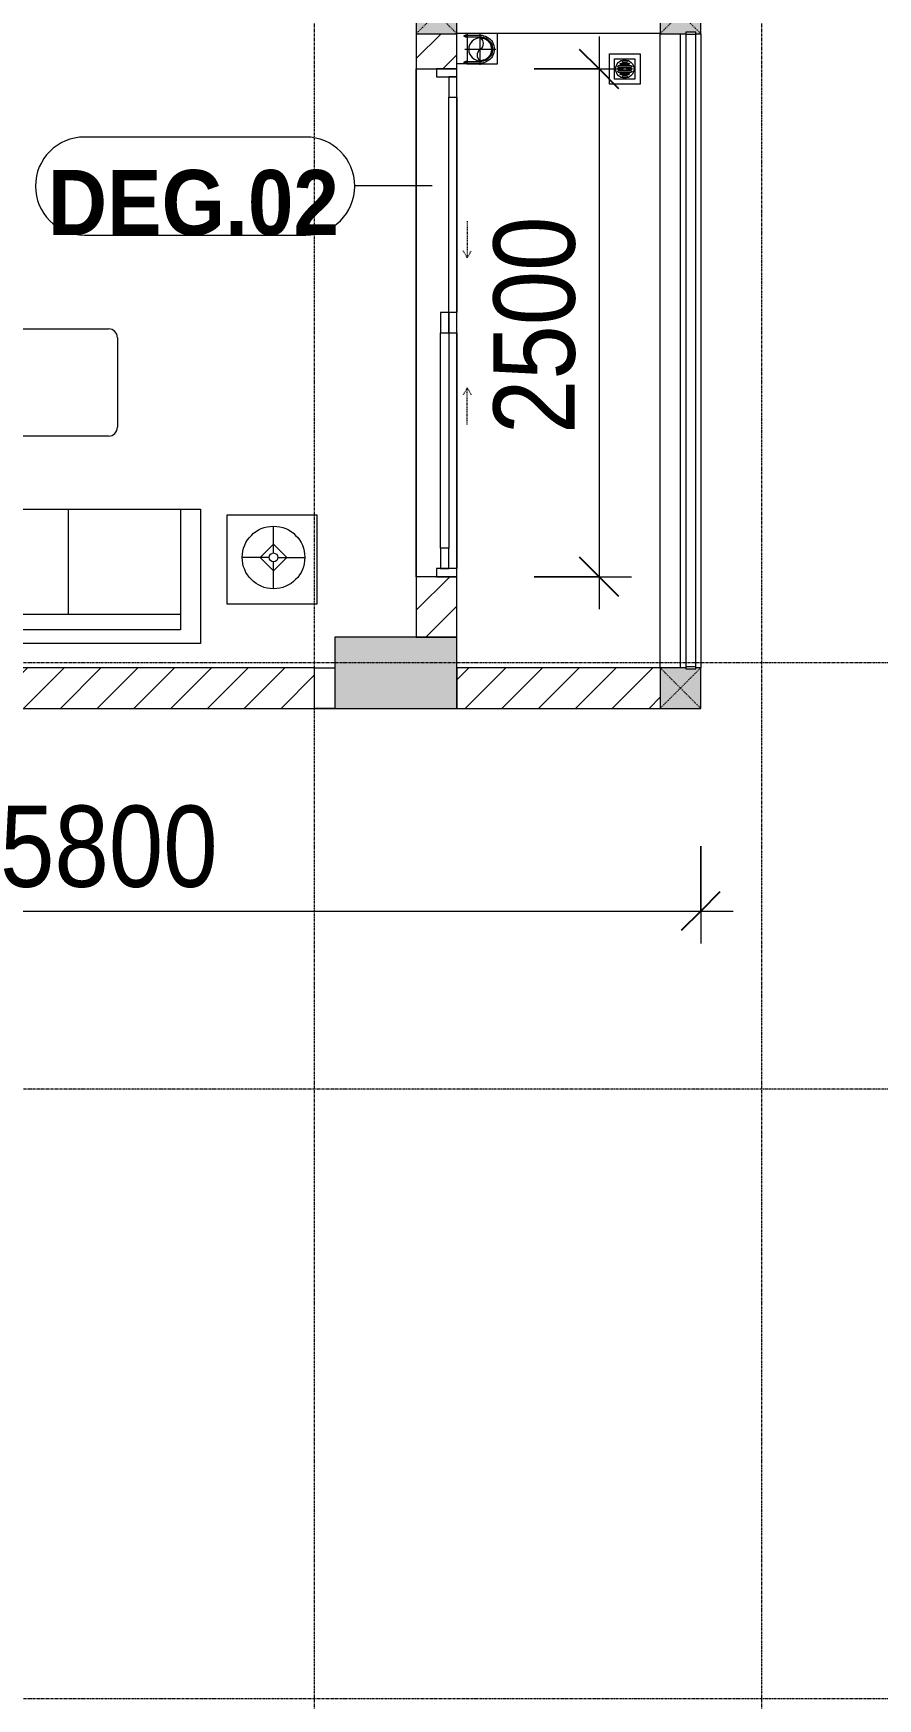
# Model space of a CAD drawing. Header units: millimetres. Extents: x 1591 to 239055, y -15958 to 83255.
# Drawn here: x 147248 to 151403, y 48437 to 56635 of the extents above; entities that cross this region are included whole.
import ezdxf

# ---------------------------------------------------------------- set-up
doc = ezdxf.new("R2010")
doc.units = ezdxf.units.MM
for name, pattern in [('Dash', [6, 3, -3]), ('Grid Line', [22.225, 12.7, -3.175, 3.175, -3.175]), ('IMPORT-CENTER _2_', [40.64, 25.4, -5.08, 5.08, -5.08])]:
    doc.linetypes.add(name, pattern=pattern)
for name, color, linetype, lineweight in [('0-1', 250, 'Continuous', 5), ('A-ANNO-DIMS', 211, 'Continuous', 9), ('A-ANNO-DIMS-160', 211, 'Continuous', 9), ('A-DOOR', 31, 'Continuous', 9), ('A-DOOR-FRAM', 31, 'Continuous', 9), ('A-DOOR-HDLN', 31, 'Dash', 9), ('A-DOOR-IDEN', 31, 'Continuous', 9), ('A-FLOR-1', 7, 'Continuous', 9), ('A-FLOR-2', 9, 'Continuous', 9), ('A-FLOR-HRAL', 11, 'Continuous', 9), ('A-WALL', 113, 'Continuous', 9), ('A-WALL-3', 113, 'Continuous', 18), ('A-WALL-PATT-2', 111, 'Continuous', 9), ('G-IMPT', 8, 'Continuous', 9), ('G-IMPT-2', 8, 'IMPORT-CENTER _2_', 9), ('I-FURN', 30, 'Continuous', 9), ('I-FURN-1', 254, 'Continuous', 9), ('M-EQPM', 50, 'Continuous', 9), ('S-COLS', 52, 'Continuous', 9), ('S-COLS-1', 52, 'Continuous', 5), ('S-COLS-2', 250, 'Continuous', 18), ('S-COLS-5', 52, 'Continuous', 18), ('S-COLS-HDLN', 52, 'Dash', 9), ('S-GRID-1', 1, 'Grid Line', 9)]:
    doc.layers.add(name, color=color, linetype=linetype, lineweight=lineweight)
doc.styles.add('Arial_B_5', font='arialbd_0.ttf', dxfattribs={"width": 0.9, "height": 320})
doc.styles.add('UTM Avo', font='UTM Avo.ttf', dxfattribs={"width": 0.9, "height": 400})
doc.dimstyles.new('1_Dim_chi_tiet_2_5', dxfattribs={"dimscale": 304.8, "dimtxt": 399.720379, "dimasz": 0.629921, "dimexe": 0.524934, "dimexo": 0.0625, "dimgap": 0.052493, "dimtad": 1, "dimdec": 0, "dimrnd": 5, "dimzin": 0, "dimdsep": 46, "dimtxsty": 'UTM Avo', "dimblk1": 'OBLIQUE', "dimblk2": 'OBLIQUE', "dimsah": 1, "dimcen": 0.09, "dimdle": 0.524934, "dimazin": 0, "dimtfac": 1, "dimtdec": 4, "dimtix": 1, "dimtmove": 0, "dimatfit": 3, "dimfxl": 1.049869, "dimfxlon": 1, "dimtvp": 1, "dimtolj": 1, "dimtzin": 0, "dimarcsym": 2})
doc.dimstyles.new('1_Dim_chi_tiet_2_5_1', dxfattribs={"dimscale": 304.8, "dimtxt": 399.720379, "dimasz": 0.629921, "dimexe": 0.524934, "dimexo": 0.0625, "dimgap": 0.052493, "dimtad": 1, "dimdec": 0, "dimrnd": 5, "dimzin": 0, "dimdsep": 46, "dimtxsty": 'UTM Avo', "dimblk1": 'OBLIQUE', "dimblk2": 'OBLIQUE', "dimsah": 1, "dimcen": 0.09, "dimdle": 0.524934, "dimazin": 0, "dimtfac": 1, "dimtdec": 4, "dimtix": 1, "dimtmove": 0, "dimatfit": 3, "dimfxl": 1.049869, "dimfxlon": 1, "dimtvp": 1, "dimtolj": 1, "dimtzin": 0, "dimarcsym": 2})
pattern_1 = [(45, (95879.7, 0), (-90.50967, 90.50967), [])]

# ---------------------------------------------------------------- blocks, each defined once
blk = doc.blocks.new('NCV_TKTC_KET CAU_rvt-1-TKCS_MB TẦNG 6-8')
at = {"layer": 'S-COLS-1'}
blk.add_hatch(color=256, dxfattribs=at).paths.add_polyline_path([(53452.6, 53311.9), (53452.6, 53661.9), (52852.6, 53661.9), (52852.6, 53311.9)])
at = {"layer": 'A-FLOR-1'}
for p, q in [((53452.6, 53511.9), (53452.6, 56635.3)), ((52752.6, 53311.9), (52852.6, 53311.9))]:
    blk.add_line(p, q, dxfattribs=at)
at = {"layer": 'S-COLS-2'}
for p, q in [((53452.6, 53661.9), (52852.6, 53661.9)), ((52852.6, 53661.9), (52852.6, 53311.9)), ((53452.6, 53311.9), (53452.6, 53661.9)), ((52852.6, 53311.9), (53452.6, 53311.9))]:
    blk.add_line(p, q, dxfattribs=at)
blk = doc.blocks.new('LOBBY_SOFA_1 - LOBBY_SOFA_1-901197-TKCS_MB TẦNG 6-8')
at = {"layer": 'I-FURN'}
for p, q in [((-2172.3, 1064.5), (-2172.3, 1504.5)), ((-2128.3, 1548.5), (-1160.3, 1548.5)), ((-1116.3, 1504.5), (-1116.3, 1064.5)), ((-1160.3, 1020.5), (-2128.3, 1020.5)), ((-2556, 660), (-708, 660)), ((-2556, 0), (-2556, 660)), ((-2457, 66), (-2457, 660)), ((-1907, 143), (-1907, 660)), ((-1357, 143), (-1357, 660)), ((-807, 660), (-807, 66)), ((-708, 660), (-708, 0)), ((-2688.2, 633.5), (-3128.2, 633.5)), ((-3128.2, 633.5), (-3128.2, 193.5)), ((-2915.4, 445), (-2915.4, 577)), ((-2688.2, 193.5), (-2688.2, 633.5)), ((-575.9, 633.5), (-135.9, 633.5)), ((-575.9, 193.5), (-575.9, 633.5)), ((-348.6, 445), (-348.6, 577)), ((-135.9, 633.5), (-135.9, 193.5)), ((-2937.4, 423), (-3069.4, 423)), ((-2981.4, 423), (-2915.4, 489)), ((-2915.4, 357), (-2981.4, 423)), ((-2915.4, 489), (-2849.4, 423)), ((-2849.4, 423), (-2915.4, 357)), ((-2893.4, 423), (-2761.4, 423)), ((-370.6, 423), (-502.6, 423)), ((-348.6, 489), (-414.6, 423)), ((-414.6, 423), (-348.6, 357)), ((-282.6, 423), (-348.6, 489)), ((-348.6, 357), (-282.6, 423)), ((-326.6, 423), (-194.6, 423)), ((-2915.4, 269), (-2915.4, 401)), ((-348.6, 269), (-348.6, 401)), ((-3128.2, 193.5), (-2688.2, 193.5)), ((-135.9, 193.5), (-575.9, 193.5)), ((-807, 143), (-2457, 143)), ((-708, 0), (-2556, 0)), ((-807, 66), (-2457, 66))]:
    blk.add_line(p, q, dxfattribs=at)
for centre, radius in [((-2915.4, 423), 154), ((-348.6, 423), 154), ((-2915.4, 423), 22), ((-348.6, 423), 22)]:
    blk.add_circle(centre, radius, dxfattribs=at)
for centre, start, end in [((-2128.3, 1504.5), 90, 180), ((-1160.3, 1504.5), 0, 90), ((-2128.3, 1064.5), 180, 270), ((-1160.3, 1064.5), 270, 0)]:
    blk.add_arc(centre, 44, start, end, dxfattribs=at)
at = {"layer": 'I-FURN-1'}
for p, q in [((-2172.3, 1064.5), (-2172.3, 1504.5)), ((-2128.3, 1548.5), (-1160.3, 1548.5)), ((-1116.3, 1504.5), (-1116.3, 1064.5)), ((-1160.3, 1020.5), (-2128.3, 1020.5)), ((-2556, 660), (-708, 660)), ((-2556, 0), (-2556, 660)), ((-708, 660), (-708, 0)), ((-3128.2, 633.5), (-2688.2, 633.5)), ((-3128.2, 193.5), (-3128.2, 633.5)), ((-2688.2, 633.5), (-2688.2, 193.5)), ((-575.9, 633.5), (-135.9, 633.5)), ((-575.9, 193.5), (-575.9, 633.5)), ((-135.9, 633.5), (-135.9, 193.5)), ((-2688.2, 193.5), (-3128.2, 193.5)), ((-135.9, 193.5), (-575.9, 193.5)), ((-708, 0), (-2556, 0))]:
    blk.add_line(p, q, dxfattribs=at)
for centre, start, end in [((-2128.3, 1504.5), 90, 180), ((-1160.3, 1504.5), 0, 90), ((-2128.3, 1064.5), 180, 270), ((-1160.3, 1064.5), 270, 0)]:
    blk.add_arc(centre, 44, start, end, dxfattribs=at)
blk = doc.blocks.new('NCV_TKTC_TANG 6 - 8_rvt-2-TKCS_MB TẦNG 6-8')
at = {"layer": 'A-FLOR-2'}
for p, q in [((54452.6, 53511.9), (54452.6, 56633.3)), ((53252.5, 56460.3), (53252.5, 53960.3)), ((53252.6, 53960.3), (53252.6, 56460.3)), ((53452.5, 54000.3), (53452.5, 55160.5)), ((53452.6, 55160.3), (53452.6, 54000.3)), ((52752.6, 53511.9), (52852.6, 53511.9))]:
    blk.add_line(p, q, dxfattribs=at)
at = {"layer": 'I-FURN-1'}
blk.add_blockref('LOBBY_SOFA_1 - LOBBY_SOFA_1-901197-TKCS_MB TẦNG 6-8', (52899.1, 53632), dxfattribs=at)
blk = doc.blocks.new('G1_SOF - BO TRU - 200x200-V14-TKCS_MB TẦNG 6-8')
at = {"layer": 'S-COLS'}
blk.add_hatch(color=256, dxfattribs=at).paths.add_polyline_path([(76, -100), (100, -100), (100, 100), (76, 100), (76, 95), (26, 95), (26, 100), (-100, 100), (-100, -100), (26, -100)])
at = {"layer": 'S-COLS-5'}
for p, q in [((26, 100), (-100, 100)), ((-100, 100), (-100, -100)), ((100, 100), (76, 100)), ((100, -100), (100, 100)), ((-100, -100), (100, -100))]:
    blk.add_line(p, q, dxfattribs=at)
at = {"layer": 'S-COLS-HDLN'}
for p, q in [((100, 100), (-100, -100)), ((-100, 100), (100, -100))]:
    blk.add_line(p, q, dxfattribs=at)
blk = doc.blocks.new('G1_SOF - BO TRU - 200x200-V15-TKCS_MB TẦNG 6-8')
at = {"layer": 'S-COLS'}
blk.add_hatch(color=256, dxfattribs=at).paths.add_polyline_path([(100, -100), (100, 100), (-100, 100), (-100, -100), (26, -100), (26, -92.9), (76, -92.9), (76, -100)])
at = {"layer": 'S-COLS-5'}
for p, q in [((100, 100), (-100, 100)), ((-100, 100), (-100, -100)), ((100, -100), (100, 100)), ((-100, -100), (26, -100)), ((76, -100), (100, -100))]:
    blk.add_line(p, q, dxfattribs=at)
at = {"layer": 'S-COLS-HDLN'}
for p, q in [((100, 100), (-100, -100)), ((-100, 100), (100, -100))]:
    blk.add_line(p, q, dxfattribs=at)
blk = doc.blocks.new('G1_SOF - BO TRU - 200x200-3056268-TKCS_MB TẦNG 6-8')
at = {"layer": 'S-COLS'}
blk.add_hatch(color=256, dxfattribs=at).paths.add_polyline_path([(100, -100), (100, 100), (-100, 100), (-100, -100)])
at = {"layer": 'S-COLS-5'}
for p, q in [((100, 100), (-100, 100)), ((-100, 100), (-100, -100)), ((100, -100), (100, 100)), ((-100, -100), (100, -100))]:
    blk.add_line(p, q, dxfattribs=at)
at = {"layer": 'S-COLS-HDLN'}
for p, q in [((100, 100), (-100, -100)), ((-100, 100), (100, -100))]:
    blk.add_line(p, q, dxfattribs=at)
blk = doc.blocks.new('TKTC_XREF_251221_MB TANG 2-7 - TKTC_XREF_260130_MB TANG 2-5_dwg_$cc-4746805-TKCS_MB TẦNG 6-8')
at = {"layer": 'G-IMPT-2'}
for p, q in [((-0.673, 0), (0.673, 0)), ((0, -0.673), (0, 0.673))]:
    blk.add_line(p, q, dxfattribs=at)
at = {"layer": 'M-EQPM'}
blk.add_circle((0, 0), 0.5, dxfattribs=at)
for centre, radius, start, end in [((0, 0), 0.5, 90, 270), ((0.188, 0.25), 0.313, 126.8699, 233.1301), ((-0.188, -0.25), 0.313, 306.8699, 53.1301)]:
    blk.add_arc(centre, radius, start, end, dxfattribs=at)
blk = doc.blocks.new('TKTC_XREF_251221_MB TANG 2-7 - TKTC_XREF_260130_MB TANG 2-5_dwg_CUM U_DN100-4746799-TKCS_MB TẦNG 6-8')
at = {"layer": 'G-IMPT'}
blk.add_hatch(color=256, dxfattribs=at).paths.add_polyline_path([(0, 61), (15.8, 58.9), (30.5, 52.8), (43.1, 43.1), (52.8, 30.5), (58.9, 15.8), (61, 0), (58.9, -15.8), (52.8, -30.5), (43.1, -43.1), (30.5, -52.8), (15.8, -58.9), (0, -61), (0, -57), (14.8, -55.1), (28.5, -49.4), (40.3, -40.3), (49.4, -28.5), (55.1, -14.8), (57, 0), (55.1, 14.8), (49.4, 28.5), (40.3, 40.3), (28.5, 49.4), (14.8, 55.1), (0, 57)])
for p, q in [((-79.1, 66.6), (-79.1, 63.4)), ((-76.6, 66.6), (-76.6, 63.4)), ((-74.6, 66.6), (-74.6, 63.4)), ((-72.7, 69.3), (-72.7, 60.7)), ((-66.9, 67.9), (-71.7, 67.9)), ((-66.9, 62.1), (-71.7, 62.1)), ((-65, 69), (0, 69)), ((-79.1, -63.4), (-79.1, -66.6)), ((-76.6, -63.4), (-76.6, -66.6)), ((-74.6, -63.4), (-74.6, -66.6)), ((-72.7, -60.7), (-72.7, -69.3)), ((-66.9, -62.1), (-71.7, -62.1)), ((-66.9, -67.9), (-71.7, -67.9)), ((-65, -69), (0, -69))]:
    blk.add_line(p, q, dxfattribs=at)
at = {"layer": 'G-IMPT', "flags": 128}
for points in [[(-72.7, 67.6), (-78.1, 67.6), (-78.1, 62.4), (-72.7, 62.4)], [(-71.7, 59.2), (-66.9, 59.2), (-66.9, 70.8), (-71.7, 70.8)], [(-66.9, 70.8), (-66.9, 72.7), (-65, 72.7), (-65, 57.3), (-66.9, 57.3), (-66.9, 59.2)], [(-65, 61), (0, 61), (0, 57)], [(-72.7, -62.4), (-78.1, -62.4), (-78.1, -67.6), (-72.7, -67.6)], [(-71.7, -70.8), (-66.9, -70.8), (-66.9, -59.2), (-71.7, -59.2)], [(-66.9, -59.2), (-66.9, -57.3), (-65, -57.3), (-65, -72.7), (-66.9, -72.7), (-66.9, -70.8)], [(-65, -61), (0, -61), (0, -57)]]:
    blk.add_lwpolyline(points, dxfattribs=at)
at = {"layer": 'G-IMPT'}
for centre, radius, start, end in [((-78.1, 66.6), 0.96, 90, 180), ((-78.1, 63.4), 0.96, 180, 270), ((-71.1, 69.3), 1.56, 112.61986, 247.38014), ((-67.9, 65), 4.8, 143.1301, 216.8699), ((-71.1, 60.7), 1.56, 112.61986, 247.38014), ((0, 0), 69, 270, 90), ((0, 0), 61, 270, 90), ((0, 0), 57, 270, 90), ((-78.1, -63.4), 0.96, 90, 180), ((-78.1, -66.6), 0.96, 180, 270), ((-71.1, -60.7), 1.56, 112.61986, 247.38014), ((-67.9, -65), 4.8, 143.1301, 216.8699), ((-71.1, -69.3), 1.56, 112.61986, 247.38014)]:
    blk.add_arc(centre, radius, start, end, dxfattribs=at)
blk = doc.blocks.new('TKTC_XREF_251221_MB TANG 2-7 - TKTC_XREF_260130_MB TANG 2-5_dwg_THU NUOC - THU NUOC-444531-TKCS_MB TẦNG 1-4746810-TKCS_MB TẦNG 6-8')
at = {"layer": 'G-IMPT'}
for p, q in [((-23.3, 10.8), (40.9, 10.8)), ((40.9, 4.8), (-23.3, 4.8)), ((-11, 23.3), (28.5, 23.3)), ((28.5, 17.3), (-11, 17.3)), ((-1.1, 35.6), (18.5, 35.6)), ((18.5, 29.6), (-1.1, 29.6)), ((-23.3, -13.6), (40.9, -13.6)), ((40.9, -19.6), (-23.3, -19.6)), ((-11, -26.1), (28.5, -26.1)), ((28.5, -32.1), (-11, -32.1)), ((-1.1, -38.5), (18.5, -38.5)), ((18.5, -44.5), (-1.1, -44.5))]:
    blk.add_line(p, q, dxfattribs=at)
at = {"layer": 'G-IMPT', "flags": 128}
for points in [[(83.7, -79.4), (83.7, 70.6), (-66.3, 70.6), (-66.3, -79.4)], [(58.7, -54.4), (58.7, 45.6), (-41.3, 45.6), (-41.3, -54.4)]]:
    blk.add_lwpolyline(points, close=True, dxfattribs=at)
for points in [[(-23.3, -1.2), (0.7, -1.2), (0.7, -7.2), (-23.3, -7.2)], [(40.9, -7.2), (16.7, -7.2), (16.7, -1.2), (40.9, -1.2)]]:
    blk.add_lwpolyline(points, dxfattribs=at)
at = {"layer": 'G-IMPT'}
for centre, radius, start, end in [((8.7, -4.4), 45, 360, 180), ((8.7, -4.4), 45, 360, 180), ((-23.3, 7.8), 3, 90, 270), ((-11, 20.3), 3, 90, 270), ((-1.1, 32.6), 3, 90, 270), ((18.5, 32.6), 3, 270, 90), ((28.5, 20.3), 3, 270, 90), ((40.9, 7.8), 3, 270, 90), ((8.7, -4.4), 45, 180, 360), ((8.7, -4.4), 45, 180, 360), ((-23.3, -4.2), 3, 90, 270), ((-23.3, -16.6), 3, 90, 270), ((-11, -29.1), 3, 90, 270), ((-1.1, -41.5), 3, 90, 270), ((18.5, -41.5), 3, 270, 90), ((28.5, -29.1), 3, 270, 90), ((40.9, -4.2), 3, 270, 90), ((40.9, -16.6), 3, 270, 90)]:
    blk.add_arc(centre, radius, start, end, dxfattribs=at)
blk = doc.blocks.new('TKTC_XREF_251221_MB TANG 2-7 - TKTC_XREF_251221_MB TANG 2-7-2039446-TKCS_MB TẦNG 6-8')
at = {"layer": 'M-EQPM'}
for p, q in [((19800.3, 39247.9), (19800.3, 39398.4)), ((19800.3, 39398.4), (19850.1, 39398)), ((19850.1, 39398), (19850.1, 39247.6)), ((19850.2, 39398.2), (19850.2, 39247.8)), ((19999.9, 39398.2), (19850.2, 39398.2)), ((19999.9, 39247.8), (19999.9, 39398.2)), ((19850.1, 39247.6), (19800.3, 39247.9)), ((19850.2, 39247.8), (19999.9, 39247.8)), ((19100.1, 36076.6), (19200, 36076.6))]:
    blk.add_line(p, q, dxfattribs=at)
at = {"extrusion": (0, 0, -1)}
for name, p, xscale, yscale, zscale, rotation in [('TKTC_XREF_251221_MB TANG 2-7 - TKTC_XREF_260130_MB TANG 2-5_dwg_CUM U_DN100-4746799-TKCS_MB TẦNG 6-8', (-19915.1, 39320.3), 0.9975000000000006, 0.9975000000000006, -0.9975000000000006, 180.000991338195), ('TKTC_XREF_251221_MB TANG 2-7 - TKTC_XREF_260130_MB TANG 2-5_dwg_$cc-4746805-TKCS_MB TẦNG 6-8', (-19915.1, 39319.4), 113.7150000000073, 113.7150000000073, -113.7150000000073, 359.9990086636432)]:
    blk.add_blockref(name, p, dxfattribs=dict(at, xscale=xscale, yscale=yscale, zscale=zscale, rotation=rotation))
at = {"extrusion": (0, 0, -1), "zscale": -1}
blk.add_blockref('TKTC_XREF_251221_MB TANG 2-7 - TKTC_XREF_260130_MB TANG 2-5_dwg_THU NUOC - THU NUOC-444531-TKCS_MB TẦNG 1-4746810-TKCS_MB TẦNG 6-8', (-20634.8, 39227.2), dxfattribs=at)
blk = doc.blocks.new('DEG_02-DEG_03 - DEG_02-2500x2400mm-CỬA ĐI 02 CÁNH TRƯỢT-625766-TKCS_MB TẦNG 6-8')
at = {"layer": 'A-DOOR'}
for p, q in [((-1110, 100), (-1210, 100)), ((-1210, 100), (-1210, 60)), ((-1110, 60), (-1110, 100)), ((-1110, 100), (-50, 100)), ((50, 100), (-50, 100)), ((-50, 100), (-50, 60)), ((50, 60), (50, 100)), ((-1210, 60), (-1110, 60)), ((-50, 60), (-1110, 60)), ((50, 60), (-50, 60)), ((-50, 60), (-50, 20)), ((-50, 60), (50, 60)), ((-50, 20), (50, 20)), ((50, 20), (50, 60)), ((50, 60), (1110, 60)), ((1110, 20), (50, 20)), ((1210, 60), (1110, 60)), ((1110, 60), (1110, 20)), ((1110, 20), (1210, 20)), ((1210, 20), (1210, 60))]:
    blk.add_line(p, q, dxfattribs=at)
at = {"layer": 'A-DOOR-FRAM'}
for p, q in [((-1210, 100), (-1250, 100)), ((-1250, 100), (-1250, 0)), ((-1210, 0), (-1210, 100)), ((1250, 100), (1210, 100)), ((1210, 100), (1210, 0)), ((1250, 0), (1250, 100)), ((-1250, 0), (-1210, 0)), ((1210, 0), (1250, 0))]:
    blk.add_line(p, q, dxfattribs=at)
at = {"layer": 'A-DOOR-HDLN'}
for p, q in [((-320.4, 151.1), (-355, 171.1)), ((320.4, 151.1), (355, 171.1)), ((-500.4, 151.1), (-320.4, 151.1)), ((-320.4, 151.1), (-355, 131.1)), ((320.4, 151.1), (355, 131.1)), ((500.4, 151.1), (320.4, 151.1))]:
    blk.add_line(p, q, dxfattribs=at)
blk = doc.blocks.new('Railing - 50 x 10mm-1251311-TKCS_MB TẦNG 6-8')
at = {"layer": 'A-FLOR-HRAL'}
for p, q in [((25, 5), (-25, 5)), ((-25, 5), (-25, -5)), ((25, -5), (25, 5)), ((-25, -5), (25, -5))]:
    blk.add_line(p, q, dxfattribs=at)
blk = doc.blocks.new('Railing - Railing-3828165-TKCS_MB TẦNG 6-8')
at = {"layer": 'A-FLOR-HRAL'}
for p, q in [((54578.6, 56630.3), (54578.6, 53516.9)), ((54628.6, 53516.9), (54628.6, 56630.3))]:
    blk.add_line(p, q, dxfattribs=at)
for p in [(54603.6, 56635.3), (54603.6, 53511.9)]:
    blk.add_blockref('Railing - 50 x 10mm-1251311-TKCS_MB TẦNG 6-8', p)
blk = doc.blocks.new('DIMBLOCK195-TKCS_MB TẦNG 6-8')
at = {"layer": 'A-ANNO-DIMS-160'}
for p, q in [((150031.9, 56620.3), (150031.9, 53800.3)), ((149711.9, 56460.3), (150191.9, 56460.3)), ((150031.9, 56460.3), (149711.9, 56460.3)), ((149711.9, 53960.3), (150191.9, 53960.3)), ((150031.9, 53960.3), (149711.9, 53960.3))]:
    blk.add_line(p, q, dxfattribs=at)
at = {"layer": 'A-ANNO-DIMS-160', "lineweight": 25}
for p, q in [((150031.9, 56460.3), (149935.9, 56556.3)), ((150031.9, 56460.3), (150127.9, 56364.3)), ((150031.9, 53960.3), (149935.9, 54056.3)), ((150031.9, 53960.3), (150127.9, 53864.3))]:
    blk.add_line(p, q, dxfattribs=at)
at = {"layer": 'A-ANNO-DIMS-160', "color": 0, "insert": (149512.3, 54662.5), "char_height": 400, "width": 1314.636, "attachment_point": 1, "rotation": 90, "line_spacing_factor": 1.110334, "style": 'UTM Avo'}
blk.add_mtext('2500', dxfattribs=at)
blk = doc.blocks.new('_Oblique')
at = {"color": 0, "linetype": 'ByBlock', "lineweight": -2}
blk.add_line((-0.5, -0.5), (0.5, 0.5), dxfattribs=at)
blk = doc.blocks.new('STN_Door Tag - STN_Door Tag-1788670-TKCS_MB TẦNG 6-8')
at = {"layer": 'A-DOOR-IDEN'}
for p, q in [((-3.37, 1.495), (3.431, 1.495)), ((-3.37, -1.524), (3.431, -1.524))]:
    blk.add_line(p, q, dxfattribs=at)
for centre, start, end in [((-3.37, -0.015), 90, 270), ((3.431, -0.015), 270, 90)]:
    blk.add_arc(centre, 1.509, start, end, dxfattribs=at)
blk = doc.blocks.new('DIMBLOCK293-TKCS_MB TẦNG 6-8')
at = {"layer": 'A-ANNO-DIMS-160'}
for p, q in [((144732.3, 52633.8), (144732.3, 52153.8)), ((144732.3, 52313.8), (144732.3, 52633.8)), ((150532.3, 52633.8), (150532.3, 52153.8)), ((150532.3, 52313.8), (150532.3, 52633.8)), ((144572.3, 52313.8), (150692.3, 52313.8))]:
    blk.add_line(p, q, dxfattribs=at)
at = {"layer": 'A-ANNO-DIMS-160', "lineweight": 25}
for p, q in [((144732.3, 52313.8), (144828.3, 52409.8)), ((150532.3, 52313.8), (150628.3, 52409.8)), ((144732.3, 52313.8), (144636.3, 52217.8)), ((150532.3, 52313.8), (150436.3, 52217.8))]:
    blk.add_line(p, q, dxfattribs=at)
at = {"layer": 'A-ANNO-DIMS-160', "color": 0, "insert": (147084.5, 52833.4), "char_height": 400, "width": 1314.636, "attachment_point": 1, "line_spacing_factor": 1.110334, "style": 'UTM Avo'}
blk.add_mtext('5800', dxfattribs=at)

msp = doc.modelspace()

# ---------------------------------------------------------------- hatches: boundary and pattern name
at = {"layer": 'A-WALL-PATT-2'}
h = msp.add_hatch(dxfattribs=at)
h.set_pattern_fill('FP_1', color=256, style=0, pattern_type=2)
h.set_pattern_definition(pattern_1)
h.paths.add_polyline_path([(149132.3, 53661.9), (149332.3, 53661.9), (149332.3, 53960.3), (149132.3, 53960.3)])
h.paths.add_polyline_path([(149332.3, 56460.3), (149332.3, 56633.3), (149132.3, 56633.3), (149132.3, 56460.3)])
h = msp.add_hatch(dxfattribs=at)
h.set_pattern_fill('FP_1', color=256, style=0, pattern_type=2)
h.set_pattern_definition(pattern_1)
h.paths.add_polyline_path([(148632.3, 53311.9), (148632.3, 53511.9), (144742.3, 53511.9), (144742.3, 53311.9), (147157.4, 53311.9)])
h = msp.add_hatch(dxfattribs=at)
h.set_pattern_fill('FP_1', color=256, style=0, pattern_type=2)
h.set_pattern_definition(pattern_1)
h.paths.add_polyline_path([(149332.3, 53311.9), (150332.3, 53311.9), (150332.3, 53511.9), (149332.3, 53511.9)])

# ---------------------------------------------------------------- linework, layer by layer
at = {"layer": 'A-DOOR-IDEN'}
msp.add_line((149211.5, 55885), (148829.9, 55885), dxfattribs=at)
at = {"layer": 'A-WALL'}
for p, q in [((150432.3, 53511.9), (150432.3, 56633.3)), ((150532.3, 56633.3), (150532.3, 53511.9))]:
    msp.add_line(p, q, dxfattribs=at)
at = {"layer": 'A-WALL-3'}
for p, q in [((149132.3, 56633.3), (149132.3, 56460.3)), ((149332.3, 56635.3), (150332.3, 56635.3)), ((149332.3, 56460.3), (149332.3, 56633.3)), ((149132.3, 56460.3), (149332.3, 56460.3)), ((149132.3, 53960.3), (149132.3, 53661.9)), ((149332.3, 53960.3), (149132.3, 53960.3)), ((149332.3, 53661.9), (149332.3, 53960.3)), ((149132.3, 53661.9), (149332.3, 53661.9)), ((148632.3, 53511.9), (144742.3, 53511.9)), ((148632.3, 53311.9), (148632.3, 53511.9)), ((150332.3, 53511.9), (149332.3, 53511.9)), ((149332.3, 53511.9), (149332.3, 53311.9)), ((144742.3, 53311.9), (148632.3, 53311.9)), ((149332.3, 53311.9), (150332.3, 53311.9))]:
    msp.add_line(p, q, dxfattribs=at)
at = {"layer": 'S-GRID-1'}
for p, q in [((148632.3, 19149.4), (148632.3, 77012.5)), ((150832.3, 19149.4), (150832.3, 77012.5)), ((223800.6, 53536.9), (130306.5, 53536.9)), ((223800.6, 51436.9), (130306.5, 51436.9)), ((223800.6, 48436.9), (130306.5, 48436.9))]:
    msp.add_line(p, q, dxfattribs=at)

# ---------------------------------------------------------------- block references
at = {"layer": '0-1'}
for name in ['NCV_TKTC_KET CAU_rvt-1-TKCS_MB TẦNG 6-8', 'NCV_TKTC_TANG 6 - 8_rvt-2-TKCS_MB TẦNG 6-8']:
    msp.add_blockref(name, (95879.7, 0), dxfattribs=at)
at = {"layer": 'A-DOOR', "rotation": 269.9999999999998}
msp.add_blockref('DEG_02-DEG_03 - DEG_02-2500x2400mm-CỬA ĐI 02 CÁNH TRƯỢT-625766-TKCS_MB TẦNG 6-8', (149232.3, 55210.3), dxfattribs=at)
at = {"layer": 'A-DOOR-IDEN', "xscale": 159.9999999999999, "yscale": 159.9999999999999, "zscale": 159.9999999999999}
msp.add_blockref('STN_Door Tag - STN_Door Tag-1788670-TKCS_MB TẦNG 6-8', (148039.5, 55885.7), dxfattribs=at)
at = {"layer": 'A-FLOR-HRAL'}
msp.add_blockref('Railing - Railing-3828165-TKCS_MB TẦNG 6-8', (95879.7, 0), dxfattribs=at)
at = {"layer": 'M-EQPM'}
msp.add_blockref('TKTC_XREF_251221_MB TANG 2-7 - TKTC_XREF_251221_MB TANG 2-7-2039446-TKCS_MB TẦNG 6-8', (129532.3, 17236.9), dxfattribs=at)
at = {"layer": 'S-COLS'}
for name, p in [('G1_SOF - BO TRU - 200x200-3056268-TKCS_MB TẦNG 6-8', (149232.3, 56733.3)), ('G1_SOF - BO TRU - 200x200-V15-TKCS_MB TẦNG 6-8', (150432.3, 56733.3)), ('G1_SOF - BO TRU - 200x200-V14-TKCS_MB TẦNG 6-8', (150432.3, 53411.9))]:
    msp.add_blockref(name, p, dxfattribs=at)

# ---------------------------------------------------------------- texts
at = {"layer": 'A-DOOR-IDEN', "insert": (148036.2, 55800.3), "char_height": 320, "width": 1467.36, "attachment_point": 5, "line_spacing_factor": 0.936439, "style": 'Arial_B_5'}
msp.add_mtext('\\pt7.2,14.4,21.6,28.8,36,43.2,50.4,57.6,64.8,72,79.2,86.4,93.6,100.8,108,115.2,122.4,129.6,136.8,144,151.2,158.4,165.6,172.8,180,187.2,194.4,201.6,208.8,216,223.2,230.4;DEG.02', dxfattribs=at)

# ---------------------------------------------------------------- dimensions: what is measured, and where the dimension line sits
at = {"layer": 'A-ANNO-DIMS'}
dim = msp.add_linear_dim(base=(150031.9, 53960.3), p1=(149711.9, 56460.3), p2=(149711.9, 53960.3), angle=90, dimstyle='1_Dim_chi_tiet_2_5', override={"dimpost": '<>', "dimfxl": 2500}, dxfattribs=at)
dim.commit()
dim.dimension.update_dxf_attribs({"geometry": 'DIMBLOCK195-TKCS_MB TẦNG 6-8', "text_midpoint": (149808.9, 55210.3)})
dim = msp.add_linear_dim(base=(150532.3, 52313.8), p1=(144732.3, 52633.8), p2=(150532.3, 52633.8), dimstyle='1_Dim_chi_tiet_2_5_1', override={"dimpost": '<>', "dimfxl": 5799.999999}, dxfattribs=at)
dim.commit()
dim.dimension.update_dxf_attribs({"geometry": 'DIMBLOCK293-TKCS_MB TẦNG 6-8', "text_midpoint": (147632.3, 52536.7)})

doc.saveas('drawing.dxf')
